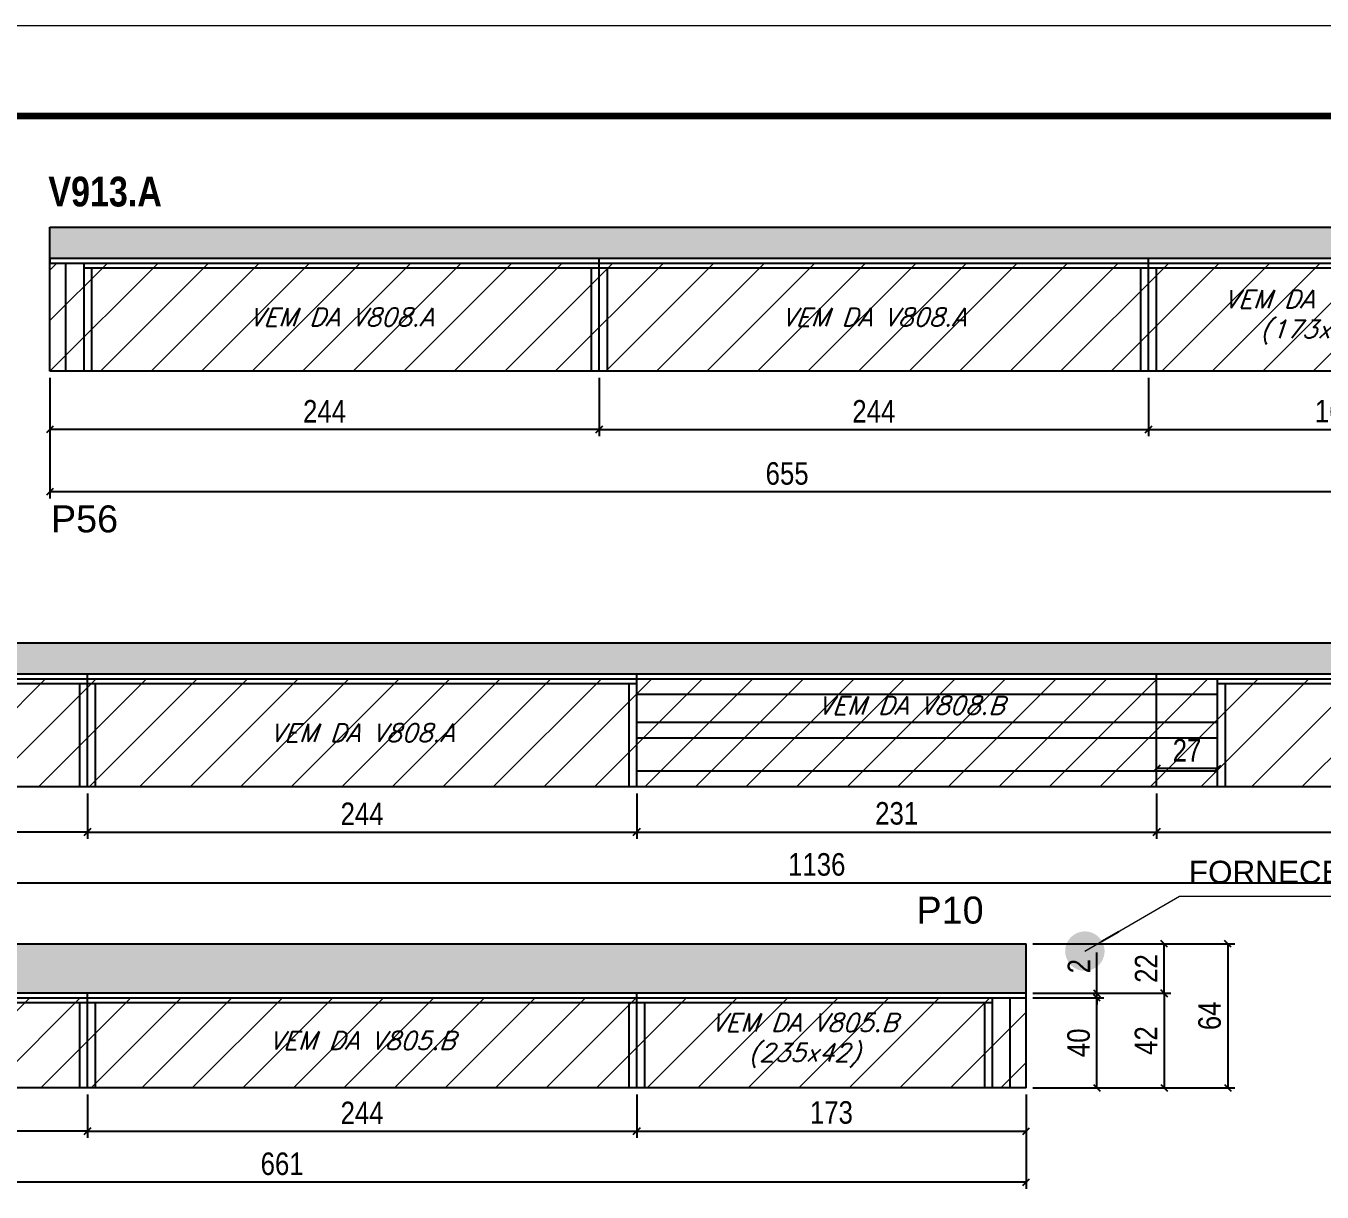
# Model space of a CAD drawing. Extents: x 3309 to 9563, y -2522 to 14608.
# Drawn here: x 8420 to 8996, y 11793 to 12311 of the extents above; entities that cross this region are included whole.
import ezdxf

# ---------------------------------------------------------------- set-up
doc = ezdxf.new("R2010")
doc.units = 0
doc.linetypes.add('DASHED', pattern=[0.75, 0.5, -0.25])
for name, color, linetype in [('5', 5, 'Continuous'), ('COTA', 241, 'Continuous'), ('NOMENCLATURA', 7, 'Continuous'), ('Painéis', 200, 'Continuous'), ('SARR_2.2x7', 40, 'Continuous'), ('SARR_3.5x7', 81, 'Continuous'), ('texto', 7, 'Continuous')]:
    doc.layers.add(name, color=color, linetype=linetype)
for name, color, linetype, lineweight in [('CARIMBO', 255, 'Continuous', 9), ('Folhas', 255, 'Continuous', 9), ('Hachura', 251, 'Continuous', 9), ('SARRAFO DE PRESSAO', 251, 'DASHED', 9)]:
    doc.layers.add(name, color=color, linetype=linetype, lineweight=lineweight)
doc.styles.add('ARIAL', font='arial.ttf')
doc.styles.add('COTA TECNICA', font='techl___.ttf', dxfattribs={"height": 10})
doc.styles.add('Romans', font='romans.shx')
doc.styles.get("Standard").update_dxf_attribs({"font": 'arial.ttf'})
doc.styles.add('TECNICA', font='techb___.ttf', dxfattribs={"height": 10})
doc.dimstyles.new('3x', dxfattribs={"dimtxt": 10, "dimasz": 5, "dimexe": 7, "dimexo": 5, "dimgap": 4, "dimtad": 1, "dimdec": 4, "dimlfac": 0.333333, "dimdsep": 46, "dimtxsty": 'Standard', "dimblk": 'DOT', "dimcen": 0.09, "dimclrd": 1, "dimclre": 1, "dimclrt": 2, "dimadec": 0, "dimazin": 2, "dimtfac": 1, "dimtdec": 4, "dimtmove": 0, "dimatfit": 3, "dimldrblk": 'DOT', "dimfxl": 1, "dimtolj": 1, "dimtzin": 0, "dimlwd": 9, "dimlwe": 9, "dimarcsym": 0})
doc.dimstyles.new('PAINEL', dxfattribs={"dimtxt": 10, "dimasz": 3, "dimexe": 3, "dimexo": 3, "dimgap": 3, "dimtad": 1, "dimdec": 1, "dimzin": 12, "dimdsep": 46, "dimtxsty": 'COTA TECNICA', "dimblk1": 'OBLIQUE', "dimblk2": 'OBLIQUE', "dimsah": 1, "dimcen": 0.9, "dimclrd": 4, "dimclre": 4, "dimclrt": 240, "dimadec": 1, "dimazin": 3, "dimtfac": 1, "dimtdec": 1, "dimtmove": 0, "dimatfit": 3, "dimfxl": 1, "dimtolj": 1, "dimtzin": 12, "dimarcsym": 0})

# ---------------------------------------------------------------- blocks, each defined once
blk = doc.blocks.new('9999999999')
at = {"layer": 'Folhas'}
blk.add_lwpolyline([(98138.98, 34190.21), (99623.98, 34190.21), (99623.98, 35240.21), (98138.98, 35240.21)], close=True, dxfattribs=at)
at = {"layer": 'Folhas', "color": 30, "const_width": 3}
blk.add_lwpolyline([(98213.98, 34230.21), (99583.98, 34230.21), (99583.98, 35200.21), (98213.98, 35200.21)], close=True, dxfattribs=at)
blk = doc.blocks.new('_Oblique')
at = {"color": 0, "linetype": 'ByBlock', "lineweight": -2}
blk.add_line((-0.5, -0.5), (0.5, 0.5), dxfattribs=at)
blk = doc.blocks.new('*D1497')
at = {"layer": 'COTA', "color": 4, "linetype": 'ByBlock', "lineweight": -2, "transparency": 16777216}
for p, q in [((8430.51, 12154.32), (8430.51, 12128.41)), ((8674.51, 12154.32), (8674.51, 12128.41)), ((8674.51, 12131.41), (8430.51, 12131.41))]:
    blk.add_line(p, q, dxfattribs=at)
at = {"layer": 'Defpoints', "color": 0, "linetype": 'ByBlock', "transparency": 16777216}
for p in [(8430.51, 12157.32), (8674.51, 12157.32), (8430.51, 12131.41)]:
    blk.add_point(p, dxfattribs=at)
at = {"layer": 'COTA', "color": 4, "linetype": 'ByBlock', "lineweight": -2, "transparency": 16777216, "xscale": 3, "yscale": 3, "zscale": 3, "rotation": 180}
blk.add_blockref('_Oblique', (8430.51, 12131.41), dxfattribs=at)
at = {"layer": 'COTA', "color": 4, "linetype": 'ByBlock', "lineweight": -2, "transparency": 16777216, "xscale": 3, "yscale": 3, "zscale": 3}
blk.add_blockref('_Oblique', (8674.51, 12131.41), dxfattribs=at)
at = {"layer": 'COTA', "color": 240, "linetype": 'ByBlock', "transparency": 16777216, "insert": (8552.51, 12139.48), "char_height": 10, "attachment_point": 5, "style": 'COTA TECNICA'}
blk.add_mtext('\\A1;244', dxfattribs=at)
blk = doc.blocks.new('*D1500')
at = {"layer": 'COTA', "color": 4, "linetype": 'ByBlock', "lineweight": -2, "transparency": 16777216}
for p, q in [((8430.51, 12154.32), (8430.51, 12100.7)), ((9085.51, 12154.32), (9085.51, 12100.7)), ((9085.51, 12103.7), (8430.51, 12103.7))]:
    blk.add_line(p, q, dxfattribs=at)
at = {"layer": 'Defpoints', "color": 0, "linetype": 'ByBlock', "transparency": 16777216}
for p in [(8430.51, 12157.32), (9085.51, 12157.32), (8430.51, 12103.7)]:
    blk.add_point(p, dxfattribs=at)
at = {"layer": 'COTA', "color": 4, "linetype": 'ByBlock', "lineweight": -2, "transparency": 16777216, "xscale": 3, "yscale": 3, "zscale": 3, "rotation": 180}
blk.add_blockref('_Oblique', (8430.51, 12103.7), dxfattribs=at)
at = {"layer": 'COTA', "color": 4, "linetype": 'ByBlock', "lineweight": -2, "transparency": 16777216, "xscale": 3, "yscale": 3, "zscale": 3}
blk.add_blockref('_Oblique', (9085.51, 12103.7), dxfattribs=at)
at = {"layer": 'COTA', "color": 240, "linetype": 'ByBlock', "transparency": 16777216, "insert": (8758.01, 12111.81), "char_height": 10, "attachment_point": 5, "style": 'COTA TECNICA'}
blk.add_mtext('\\A1;655', dxfattribs=at)
blk = doc.blocks.new('*D1498')
at = {"layer": 'COTA', "color": 4, "lineweight": -2, "transparency": 16777216}
for p, q in [((8674.51, 12154.32), (8674.51, 12128.41)), ((8918.51, 12154.32), (8918.51, 12128.41)), ((8674.51, 12131.41), (8918.51, 12131.41))]:
    blk.add_line(p, q, dxfattribs=at)
at = {"layer": 'Defpoints', "color": 0, "transparency": 16777216}
for p in [(8674.51, 12157.32, 0), (8918.51, 12157.32, 0), (8918.51, 12131.41)]:
    blk.add_point(p, dxfattribs=at)
at = {"layer": 'COTA', "color": 4, "lineweight": -2, "transparency": 16777216, "xscale": 3, "yscale": 3, "zscale": 3, "rotation": 180}
blk.add_blockref('_Oblique', (8674.51, 12131.41), dxfattribs=at)
at = {"layer": 'COTA', "color": 4, "lineweight": -2, "transparency": 16777216, "xscale": 3, "yscale": 3, "zscale": 3}
blk.add_blockref('_Oblique', (8918.51, 12131.41), dxfattribs=at)
at = {"layer": 'COTA', "color": 240, "transparency": 16777216, "insert": (8796.51, 12139.48), "char_height": 10, "attachment_point": 5, "style": 'COTA TECNICA'}
blk.add_mtext('\\A1;244', dxfattribs=at)
blk = doc.blocks.new('*D1501')
at = {"layer": 'COTA', "color": 4, "lineweight": -2, "transparency": 16777216}
for p, q in [((8918.51, 12154.32), (8918.51, 12128.41)), ((9085.51, 12154.32), (9085.51, 12128.41)), ((8918.51, 12131.41), (9085.51, 12131.41))]:
    blk.add_line(p, q, dxfattribs=at)
at = {"layer": 'Defpoints', "color": 0, "transparency": 16777216}
for p in [(8918.51, 12157.32, 0), (9085.51, 12157.32, 0), (9085.51, 12131.41)]:
    blk.add_point(p, dxfattribs=at)
at = {"layer": 'COTA', "color": 4, "lineweight": -2, "transparency": 16777216, "xscale": 3, "yscale": 3, "zscale": 3, "rotation": 180}
blk.add_blockref('_Oblique', (8918.51, 12131.41), dxfattribs=at)
at = {"layer": 'COTA', "color": 4, "lineweight": -2, "transparency": 16777216, "xscale": 3, "yscale": 3, "zscale": 3}
blk.add_blockref('_Oblique', (9085.51, 12131.41), dxfattribs=at)
at = {"layer": 'COTA', "color": 240, "transparency": 16777216, "insert": (9002.01, 12139.51), "char_height": 10, "attachment_point": 5, "style": 'COTA TECNICA'}
blk.add_mtext('\\A1;167', dxfattribs=at)
blk = doc.blocks.new('*D1504')
at = {"layer": 'COTA', "color": 4, "linetype": 'ByBlock', "lineweight": -2, "transparency": 16777216}
for p, q in [((8203.17, 11969.63), (8203.17, 11949.57)), ((8447.17, 11969.63), (8447.17, 11949.57)), ((8447.17, 11952.57), (8203.17, 11952.57))]:
    blk.add_line(p, q, dxfattribs=at)
at = {"layer": 'Defpoints', "color": 0, "linetype": 'ByBlock', "transparency": 16777216}
for p in [(8203.17, 11972.63), (8447.17, 11972.63), (8203.17, 11952.57)]:
    blk.add_point(p, dxfattribs=at)
at = {"layer": 'COTA', "color": 4, "linetype": 'ByBlock', "lineweight": -2, "transparency": 16777216, "xscale": 3, "yscale": 3, "zscale": 3, "rotation": 180}
blk.add_blockref('_Oblique', (8203.17, 11952.57), dxfattribs=at)
at = {"layer": 'COTA', "color": 4, "linetype": 'ByBlock', "lineweight": -2, "transparency": 16777216, "xscale": 3, "yscale": 3, "zscale": 3}
blk.add_blockref('_Oblique', (8447.17, 11952.57), dxfattribs=at)
at = {"layer": 'COTA', "color": 240, "linetype": 'ByBlock', "transparency": 16777216, "insert": (8325.17, 11960.65), "char_height": 10, "attachment_point": 5, "style": 'COTA TECNICA'}
blk.add_mtext('\\A1;244', dxfattribs=at)
blk = doc.blocks.new('*D1506')
at = {"layer": 'COTA', "color": 4, "linetype": 'ByBlock', "lineweight": -2, "transparency": 16777216}
for p, q in [((8203.17, 11969.63), (8203.17, 11926.89)), ((9339.17, 11969.63), (9339.17, 11926.89)), ((9339.17, 11929.89), (8203.17, 11929.89))]:
    blk.add_line(p, q, dxfattribs=at)
at = {"layer": 'Defpoints', "color": 0, "linetype": 'ByBlock', "transparency": 16777216}
for p in [(8203.17, 11972.63), (9339.17, 11972.63), (8203.17, 11929.89)]:
    blk.add_point(p, dxfattribs=at)
at = {"layer": 'COTA', "color": 4, "linetype": 'ByBlock', "lineweight": -2, "transparency": 16777216, "xscale": 3, "yscale": 3, "zscale": 3, "rotation": 180}
blk.add_blockref('_Oblique', (8203.17, 11929.89), dxfattribs=at)
at = {"layer": 'COTA', "color": 4, "linetype": 'ByBlock', "lineweight": -2, "transparency": 16777216, "xscale": 3, "yscale": 3, "zscale": 3}
blk.add_blockref('_Oblique', (9339.17, 11929.89), dxfattribs=at)
at = {"layer": 'COTA', "color": 240, "linetype": 'ByBlock', "transparency": 16777216, "insert": (8771.17, 11938.11), "char_height": 10, "attachment_point": 5, "style": 'COTA TECNICA'}
blk.add_mtext('\\A1;1136', dxfattribs=at)
blk = doc.blocks.new('*D1507')
at = {"layer": 'COTA', "color": 4, "lineweight": -2, "transparency": 16777216}
for p, q in [((8447.17, 11969.63), (8447.17, 11949.57)), ((8691.17, 11969.63), (8691.17, 11949.57)), ((8447.17, 11952.57), (8691.17, 11952.57))]:
    blk.add_line(p, q, dxfattribs=at)
at = {"layer": 'Defpoints', "color": 0, "transparency": 16777216}
for p in [(8447.17, 11972.63, 0), (8691.17, 11972.63, 0), (8691.17, 11952.57)]:
    blk.add_point(p, dxfattribs=at)
at = {"layer": 'COTA', "color": 4, "lineweight": -2, "transparency": 16777216, "xscale": 3, "yscale": 3, "zscale": 3, "rotation": 180}
blk.add_blockref('_Oblique', (8447.17, 11952.57), dxfattribs=at)
at = {"layer": 'COTA', "color": 4, "lineweight": -2, "transparency": 16777216, "xscale": 3, "yscale": 3, "zscale": 3}
blk.add_blockref('_Oblique', (8691.17, 11952.57), dxfattribs=at)
at = {"layer": 'COTA', "color": 240, "transparency": 16777216, "insert": (8569.17, 11960.65), "char_height": 10, "attachment_point": 5, "style": 'COTA TECNICA'}
blk.add_mtext('\\A1;244', dxfattribs=at)
blk = doc.blocks.new('*D1508')
at = {"layer": 'COTA', "color": 4, "lineweight": -2, "transparency": 16777216}
for p, q in [((8922.17, 11969.63), (8922.17, 11949.57)), ((9166.17, 11969.63), (9166.17, 11949.57)), ((8922.17, 11952.57), (9166.17, 11952.57))]:
    blk.add_line(p, q, dxfattribs=at)
at = {"layer": 'Defpoints', "color": 0, "transparency": 16777216}
for p in [(8922.17, 11972.63, 0), (9166.17, 11972.63, 0), (9166.17, 11952.57)]:
    blk.add_point(p, dxfattribs=at)
at = {"layer": 'COTA', "color": 4, "lineweight": -2, "transparency": 16777216, "xscale": 3, "yscale": 3, "zscale": 3, "rotation": 180}
blk.add_blockref('_Oblique', (8922.17, 11952.57), dxfattribs=at)
at = {"layer": 'COTA', "color": 4, "lineweight": -2, "transparency": 16777216, "xscale": 3, "yscale": 3, "zscale": 3}
blk.add_blockref('_Oblique', (9166.17, 11952.57), dxfattribs=at)
at = {"layer": 'COTA', "color": 240, "transparency": 16777216, "insert": (9044.17, 11960.65), "char_height": 10, "attachment_point": 5, "style": 'COTA TECNICA'}
blk.add_mtext('\\A1;244', dxfattribs=at)
blk = doc.blocks.new('*D1509')
at = {"layer": 'COTA', "color": 4, "lineweight": -2, "transparency": 16777216}
for p, q in [((8691.17, 11969.63), (8691.17, 11949.57)), ((8922.17, 11969.63), (8922.17, 11949.57)), ((8691.17, 11952.57), (8922.17, 11952.57))]:
    blk.add_line(p, q, dxfattribs=at)
at = {"layer": 'Defpoints', "color": 0, "transparency": 16777216}
for p in [(8691.17, 11972.63, 0), (8922.17, 11972.63, 0), (8922.17, 11952.57)]:
    blk.add_point(p, dxfattribs=at)
at = {"layer": 'COTA', "color": 4, "lineweight": -2, "transparency": 16777216, "xscale": 3, "yscale": 3, "zscale": 3, "rotation": 180}
blk.add_blockref('_Oblique', (8691.17, 11952.57), dxfattribs=at)
at = {"layer": 'COTA', "color": 4, "lineweight": -2, "transparency": 16777216, "xscale": 3, "yscale": 3, "zscale": 3}
blk.add_blockref('_Oblique', (8922.17, 11952.57), dxfattribs=at)
at = {"layer": 'COTA', "color": 240, "transparency": 16777216, "insert": (8806.67, 11960.79), "char_height": 10, "attachment_point": 5, "style": 'COTA TECNICA'}
blk.add_mtext('\\A1;231', dxfattribs=at)
blk = doc.blocks.new('*D1510')
at = {"layer": 'COTA', "color": 4, "lineweight": -2, "transparency": 16777216}
for p, q in [((8922.17, 11982.63), (8922.17, 11983.8)), ((8949.17, 11982.63), (8949.17, 11983.8)), ((8949.17, 11980.8), (8922.17, 11980.8))]:
    blk.add_line(p, q, dxfattribs=at)
at = {"layer": 'Defpoints', "color": 0, "transparency": 16777216}
for p in [(8922.17, 11980.8), (8922.17, 11979.63, 0), (8949.17, 11979.63, 0)]:
    blk.add_point(p, dxfattribs=at)
at = {"layer": 'COTA', "color": 4, "lineweight": -2, "transparency": 16777216, "xscale": 3, "yscale": 3, "zscale": 3, "rotation": 180}
blk.add_blockref('_Oblique', (8922.17, 11980.8), dxfattribs=at)
at = {"layer": 'COTA', "color": 4, "lineweight": -2, "transparency": 16777216, "xscale": 3, "yscale": 3, "zscale": 3}
blk.add_blockref('_Oblique', (8949.17, 11980.8), dxfattribs=at)
at = {"layer": 'COTA', "color": 240, "transparency": 16777216, "insert": (8935.67, 11988.87), "char_height": 10, "attachment_point": 5, "style": 'COTA TECNICA'}
blk.add_mtext('\\A1;27', dxfattribs=at)
blk = doc.blocks.new('*D1511')
at = {"layer": 'COTA', "color": 4, "linetype": 'ByBlock', "lineweight": -2, "transparency": 16777216}
for p, q in [((8203.17, 11835.91), (8203.17, 11816.69)), ((8447.17, 11835.91), (8447.17, 11816.69)), ((8447.17, 11819.69), (8203.17, 11819.69))]:
    blk.add_line(p, q, dxfattribs=at)
at = {"layer": 'Defpoints', "color": 0, "linetype": 'ByBlock', "transparency": 16777216}
for p in [(8203.17, 11838.91), (8447.17, 11838.91), (8203.17, 11819.69)]:
    blk.add_point(p, dxfattribs=at)
at = {"layer": 'COTA', "color": 4, "linetype": 'ByBlock', "lineweight": -2, "transparency": 16777216, "xscale": 3, "yscale": 3, "zscale": 3, "rotation": 180}
blk.add_blockref('_Oblique', (8203.17, 11819.69), dxfattribs=at)
at = {"layer": 'COTA', "color": 4, "linetype": 'ByBlock', "lineweight": -2, "transparency": 16777216, "xscale": 3, "yscale": 3, "zscale": 3}
blk.add_blockref('_Oblique', (8447.17, 11819.69), dxfattribs=at)
at = {"layer": 'COTA', "color": 240, "linetype": 'ByBlock', "transparency": 16777216, "insert": (8325.17, 11827.77), "char_height": 10, "attachment_point": 5, "style": 'COTA TECNICA'}
blk.add_mtext('\\A1;244', dxfattribs=at)
blk = doc.blocks.new('*D1514')
at = {"layer": 'COTA', "color": 4, "linetype": 'ByBlock', "lineweight": -2, "transparency": 16777216}
for p, q in [((8203.17, 11835.91), (8203.17, 11794.01)), ((8864.17, 11835.91), (8864.17, 11794.01)), ((8864.17, 11797.01), (8203.17, 11797.01))]:
    blk.add_line(p, q, dxfattribs=at)
at = {"layer": 'Defpoints', "color": 0, "linetype": 'ByBlock', "transparency": 16777216}
for p in [(8203.17, 11838.91), (8864.17, 11838.91), (8203.17, 11797.01)]:
    blk.add_point(p, dxfattribs=at)
at = {"layer": 'COTA', "color": 4, "linetype": 'ByBlock', "lineweight": -2, "transparency": 16777216, "xscale": 3, "yscale": 3, "zscale": 3, "rotation": 180}
blk.add_blockref('_Oblique', (8203.17, 11797.01), dxfattribs=at)
at = {"layer": 'COTA', "color": 4, "linetype": 'ByBlock', "lineweight": -2, "transparency": 16777216, "xscale": 3, "yscale": 3, "zscale": 3}
blk.add_blockref('_Oblique', (8864.17, 11797.01), dxfattribs=at)
at = {"layer": 'COTA', "color": 240, "linetype": 'ByBlock', "transparency": 16777216, "insert": (8533.67, 11805.11), "char_height": 10, "attachment_point": 5, "style": 'COTA TECNICA'}
blk.add_mtext('\\A1;661', dxfattribs=at)
blk = doc.blocks.new('*D1512')
at = {"layer": 'COTA', "color": 4, "lineweight": -2, "transparency": 16777216}
for p, q in [((8447.17, 11835.91), (8447.17, 11816.69)), ((8691.17, 11835.91), (8691.17, 11816.69)), ((8447.17, 11819.69), (8691.17, 11819.69))]:
    blk.add_line(p, q, dxfattribs=at)
at = {"layer": 'Defpoints', "color": 0, "transparency": 16777216}
for p in [(8447.17, 11838.91, 0), (8691.17, 11838.91, 0), (8691.17, 11819.69)]:
    blk.add_point(p, dxfattribs=at)
at = {"layer": 'COTA', "color": 4, "lineweight": -2, "transparency": 16777216, "xscale": 3, "yscale": 3, "zscale": 3, "rotation": 180}
blk.add_blockref('_Oblique', (8447.17, 11819.69), dxfattribs=at)
at = {"layer": 'COTA', "color": 4, "lineweight": -2, "transparency": 16777216, "xscale": 3, "yscale": 3, "zscale": 3}
blk.add_blockref('_Oblique', (8691.17, 11819.69), dxfattribs=at)
at = {"layer": 'COTA', "color": 240, "transparency": 16777216, "insert": (8569.17, 11827.77), "char_height": 10, "attachment_point": 5, "style": 'COTA TECNICA'}
blk.add_mtext('\\A1;244', dxfattribs=at)
blk = doc.blocks.new('*D1513')
at = {"layer": 'COTA', "color": 4, "lineweight": -2, "transparency": 16777216}
for p, q in [((8867.17, 11902.91), (8956.85, 11902.91)), ((8953.85, 11902.91), (8953.85, 11838.91)), ((8867.17, 11838.91), (8956.85, 11838.91))]:
    blk.add_line(p, q, dxfattribs=at)
at = {"layer": 'Defpoints', "color": 0, "transparency": 16777216}
for p in [(8864.17, 11902.91, 0), (8864.17, 11838.91, 0), (8953.85, 11838.91)]:
    blk.add_point(p, dxfattribs=at)
at = {"layer": 'COTA', "color": 4, "lineweight": -2, "transparency": 16777216, "xscale": 3, "yscale": 3, "zscale": 3}
for p, rotation in [((8953.85, 11902.91), 90), ((8953.85, 11838.91), 270)]:
    blk.add_blockref('_Oblique', p, dxfattribs=dict(at, rotation=rotation))
at = {"layer": 'COTA', "color": 240, "transparency": 16777216, "insert": (8945.75, 11870.91), "char_height": 10, "attachment_point": 5, "rotation": 90, "style": 'COTA TECNICA'}
blk.add_mtext('\\A1;64', dxfattribs=at)
blk = doc.blocks.new('*D1515')
at = {"layer": 'COTA', "color": 4, "lineweight": -2, "transparency": 16777216}
for p, q in [((8691.17, 11835.91), (8691.17, 11816.69)), ((8864.17, 11835.91), (8864.17, 11816.69)), ((8691.17, 11819.69), (8864.17, 11819.69))]:
    blk.add_line(p, q, dxfattribs=at)
at = {"layer": 'Defpoints', "color": 0, "transparency": 16777216}
for p in [(8691.17, 11838.91, 0), (8864.17, 11838.91, 0), (8864.17, 11819.69)]:
    blk.add_point(p, dxfattribs=at)
at = {"layer": 'COTA', "color": 4, "lineweight": -2, "transparency": 16777216, "xscale": 3, "yscale": 3, "zscale": 3, "rotation": 180}
blk.add_blockref('_Oblique', (8691.17, 11819.69), dxfattribs=at)
at = {"layer": 'COTA', "color": 4, "lineweight": -2, "transparency": 16777216, "xscale": 3, "yscale": 3, "zscale": 3}
blk.add_blockref('_Oblique', (8864.17, 11819.69), dxfattribs=at)
at = {"layer": 'COTA', "color": 240, "transparency": 16777216, "insert": (8777.67, 11827.91), "char_height": 10, "attachment_point": 5, "style": 'COTA TECNICA'}
blk.add_mtext('\\A1;173', dxfattribs=at)
blk = doc.blocks.new('*D1516')
at = {"layer": 'COTA', "color": 4, "lineweight": -2, "transparency": 16777216}
for p, q in [((8867.17, 11880.91), (8928.49, 11880.91)), ((8925.49, 11880.91), (8925.49, 11838.91)), ((8867.17, 11838.91), (8928.49, 11838.91))]:
    blk.add_line(p, q, dxfattribs=at)
at = {"layer": 'Defpoints', "color": 0, "transparency": 16777216}
for p in [(8864.17, 11880.91, 0), (8864.17, 11838.91, 0), (8925.49, 11838.91)]:
    blk.add_point(p, dxfattribs=at)
at = {"layer": 'COTA', "color": 4, "lineweight": -2, "transparency": 16777216, "xscale": 3, "yscale": 3, "zscale": 3}
for p, rotation in [((8925.49, 11880.91), 90), ((8925.49, 11838.91), 270)]:
    blk.add_blockref('_Oblique', p, dxfattribs=dict(at, rotation=rotation))
at = {"layer": 'COTA', "color": 240, "transparency": 16777216, "insert": (8917.42, 11859.91), "char_height": 10, "attachment_point": 5, "rotation": 90, "style": 'COTA TECNICA'}
blk.add_mtext('\\A1;42', dxfattribs=at)
blk = doc.blocks.new('*D1517')
at = {"layer": 'COTA', "color": 4, "lineweight": -2, "transparency": 16777216}
for p, q in [((8867.17, 11902.91), (8928.49, 11902.91)), ((8925.49, 11880.91), (8925.49, 11902.91)), ((8867.17, 11880.91), (8928.49, 11880.91))]:
    blk.add_line(p, q, dxfattribs=at)
at = {"layer": 'Defpoints', "color": 0, "transparency": 16777216}
for p in [(8864.17, 11902.91, 0), (8925.49, 11902.91), (8864.17, 11880.91, 0)]:
    blk.add_point(p, dxfattribs=at)
at = {"layer": 'COTA', "color": 4, "lineweight": -2, "transparency": 16777216, "xscale": 3, "yscale": 3, "zscale": 3}
for p, rotation in [((8925.49, 11902.91), 90), ((8925.49, 11880.91), 270)]:
    blk.add_blockref('_Oblique', p, dxfattribs=dict(at, rotation=rotation))
at = {"layer": 'COTA', "color": 240, "transparency": 16777216, "insert": (8917.49, 11891.91), "char_height": 10, "attachment_point": 5, "rotation": 90, "style": 'COTA TECNICA'}
blk.add_mtext('\\A1;22', dxfattribs=at)
blk = doc.blocks.new('*D2551')
at = {"layer": 'COTA', "color": 4, "lineweight": -2, "transparency": 16777216}
for p, q in [((8867.17, 11878.91), (8898.65, 11878.91)), ((8895.65, 11838.91), (8895.65, 11878.91)), ((8867.17, 11838.91), (8898.65, 11838.91))]:
    blk.add_line(p, q, dxfattribs=at)
at = {"layer": 'Defpoints', "color": 0, "transparency": 16777216}
for p in [(8864.17, 11878.91, 0), (8895.65, 11878.91), (8864.17, 11838.91, 0)]:
    blk.add_point(p, dxfattribs=at)
at = {"layer": 'COTA', "color": 4, "lineweight": -2, "transparency": 16777216, "xscale": 3, "yscale": 3, "zscale": 3}
for p, rotation in [((8895.65, 11878.91), 90), ((8895.65, 11838.91), 270)]:
    blk.add_blockref('_Oblique', p, dxfattribs=dict(at, rotation=rotation))
at = {"layer": 'COTA', "color": 240, "transparency": 16777216, "insert": (8887.54, 11858.91), "char_height": 10, "attachment_point": 5, "rotation": 90, "style": 'COTA TECNICA'}
blk.add_mtext('\\A1;40', dxfattribs=at)
blk = doc.blocks.new('*D2552')
at = {"layer": 'COTA', "color": 4, "lineweight": -2, "transparency": 16777216}
for p, q in [((8895.65, 11880.91), (8895.65, 11899.02)), ((8867.17, 11880.91), (8898.65, 11880.91)), ((8895.65, 11878.91), (8895.65, 11880.91)), ((8867.17, 11878.91), (8898.65, 11878.91)), ((8895.65, 11878.91), (8895.65, 11875.91))]:
    blk.add_line(p, q, dxfattribs=at)
at = {"layer": 'Defpoints', "color": 0, "transparency": 16777216}
for p in [(8864.17, 11880.91, 0), (8895.65, 11880.91), (8864.17, 11878.91, 0)]:
    blk.add_point(p, dxfattribs=at)
at = {"layer": 'COTA', "color": 4, "lineweight": -2, "transparency": 16777216, "xscale": 3, "yscale": 3, "zscale": 3}
for p, rotation in [((8895.65, 11880.91), 270), ((8895.65, 11878.91), 90)]:
    blk.add_blockref('_Oblique', p, dxfattribs=dict(at, rotation=rotation))
at = {"layer": 'COTA', "color": 240, "transparency": 16777216, "insert": (8887.65, 11892.96), "char_height": 10, "attachment_point": 5, "rotation": 90, "style": 'COTA TECNICA'}
blk.add_mtext('\\A1;2', dxfattribs=at)
blk = doc.blocks.new('_Dot')
at = {"color": 0, "linetype": 'ByBlock', "lineweight": -2}
blk.add_line((-0.5, 0), (-1, 0), dxfattribs=at)
at = {"color": 0, "linetype": 'ByBlock', "const_width": 0.5}
blk.add_lwpolyline([(-0.25, 0, 1), (0.25, 0, 1)], format="xyb", close=True, dxfattribs=at)

msp = doc.modelspace()

# ---------------------------------------------------------------- hatches: boundary and pattern name
at = {"layer": 'COTA'}
h = msp.add_hatch(dxfattribs=at)
h.set_pattern_fill('AR-CONC', color=256, scale=0.03)
h.set_pattern_definition([(50, (1503.772, -1054.6826), (5.4655401, -0.4781726), [0.5715, -6.2865]), (355, (1503.772, -1054.6826), (-1.0573026, 5.7317054), [0.4572, -5.0292175]), (100.451445, (1504.2273, -1054.7224), (4.4082374, 5.2535326), [0.4857003, -5.3427073]), (46.1842, (1503.772, -1053.1586), (8.1323712, -1.2612698), [0.85725, -9.42975]), (96.63556, (1504.4495, -1053.264), (7.122124, 7.4227837), [0.7285507, -8.0140682]), (351.18415, (1503.772, -1053.1586), (7.122124, 7.4227837), [0.685799, -7.543792]), (21, (1504.534, -1053.5396), (4.5484317, -3.067956), [0.5715, -6.2865]), (326, (1504.534, -1053.5396), (1.8540609, 5.525639), [0.4572, -5.0292]), (71.451445, (1504.913, -1053.795), (6.4024926, 2.457683), [0.4857003, -5.3426981]), (37.5, (1503.7719, -1054.6826), (0.0926581, 2.53665117), [0, -4.96824, 0, -5.1054, 0, -5.04825]), (7.5, (1503.7719, -1054.6826), (2.00458988, 3.00541724), [0, -2.91084, 0, -4.85394, 0, -1.92405]), (327.5, (1502.0726, -1054.6826), (4.06771786, -0.17186232), [0, -1.905, 0, -5.9436, 0, -7.8867]), (317.5, (1501.3106, -1054.6826), (4.44387544, 0.7627947), [0, -2.4765, 0, -3.94716, 0, -5.6007])])
h.paths.add_polyline_path([(9085.51, 12207.32), (9085.51, 12221.32), (8430.51, 12221.32), (8430.51, 12207.32)])
h = msp.add_hatch(dxfattribs=at)
h.set_pattern_fill('AR-CONC', color=256, scale=0.03)
h.set_pattern_definition([(50, (1276.4263, -1239.377), (5.4655401, -0.4781726), [0.5715, -6.2865]), (355, (1276.4263, -1239.377), (-1.0573026, 5.7317054), [0.4572, -5.0292175]), (100.451445, (1276.882, -1239.417), (4.4082374, 5.2535326), [0.4857003, -5.3427073]), (46.1842, (1276.4263, -1237.853), (8.1323712, -1.2612698), [0.85725, -9.42975]), (96.63556, (1277.104, -1237.958), (7.122124, 7.4227837), [0.7285507, -8.0140682]), (351.18415, (1276.426, -1237.853), (7.122124, 7.4227837), [0.685799, -7.543792]), (21, (1277.1883, -1238.234), (4.5484317, -3.067956), [0.5715, -6.2865]), (326, (1277.1883, -1238.234), (1.8540609, 5.525639), [0.4572, -5.0292]), (71.451445, (1277.5674, -1238.49), (6.4024926, 2.457683), [0.4857003, -5.3426981]), (37.5, (1276.4263, -1239.3771), (0.0926581, 2.53665117), [0, -4.96824, 0, -5.1054, 0, -5.04825]), (7.5, (1276.4263, -1239.377), (2.00458988, 3.00541724), [0, -2.91084, 0, -4.85394, 0, -1.92405]), (327.5, (1274.727, -1239.3771), (4.06771786, -0.17186232), [0, -1.905, 0, -5.9436, 0, -7.8867]), (317.5, (1273.965, -1239.377), (4.44387544, 0.7627947), [0, -2.4765, 0, -3.94716, 0, -5.6007])])
h.paths.add_polyline_path([(8203.17, 12036.63), (8203.17, 12022.63), (9339.17, 12022.63), (9339.17, 12036.63)])
h = msp.add_hatch(dxfattribs=at)
h.set_pattern_fill('AR-CONC', color=256, scale=0.03)
h.set_pattern_definition([(50, (1276.4263, -1379.0973), (5.4655401, -0.4781726), [0.5715, -6.2865]), (355, (1276.4263, -1379.0973), (-1.0573026, 5.7317054), [0.4572, -5.0292175]), (100.451445, (1276.882, -1379.137), (4.4082374, 5.2535326), [0.4857003, -5.3427073]), (46.1842, (1276.4263, -1377.573), (8.1323712, -1.2612698), [0.85725, -9.42975]), (96.63556, (1277.104, -1377.6784), (7.122124, 7.4227837), [0.7285507, -8.0140682]), (351.18415, (1276.426, -1377.573), (7.122124, 7.4227837), [0.685799, -7.543792]), (21, (1277.1883, -1377.9543), (4.5484317, -3.067956), [0.5715, -6.2865]), (326, (1277.1883, -1377.9543), (1.8540609, 5.525639), [0.4572, -5.0292]), (71.451445, (1277.5674, -1378.21), (6.4024926, 2.457683), [0.4857003, -5.3426981]), (37.5, (1276.4263, -1379.0973), (0.0926581, 2.53665117), [0, -4.96824, 0, -5.1054, 0, -5.04825]), (7.5, (1276.4263, -1379.0973), (2.00458988, 3.00541724), [0, -2.91084, 0, -4.85394, 0, -1.92405]), (327.5, (1274.727, -1379.0973), (4.06771786, -0.17186232), [0, -1.905, 0, -5.9436, 0, -7.8867]), (317.5, (1273.965, -1379.0973), (4.44387544, 0.7627947), [0, -2.4765, 0, -3.94716, 0, -5.6007])])
h.paths.add_polyline_path([(8864.17, 11880.91), (8864.17, 11902.91), (8203.17, 11902.91), (8203.17, 11880.91)])
at = {"layer": 'Hachura'}
h = msp.add_hatch(dxfattribs=at)
h.set_pattern_fill('ANSI31', color=256, scale=5)
h.paths.add_polyline_path([(8674.51, 12205.32), (8430.51, 12205.32), (8430.51, 12157.32), (8674.51, 12157.32)])
h.paths.add_polyline_path([(8918.51, 12205.32), (8674.51, 12205.32), (8674.51, 12157.32), (8918.51, 12157.32)])
h.paths.add_polyline_path([(9085.51, 12205.32), (8918.51, 12205.32), (8918.51, 12157.32), (9085.51, 12157.32)])
h = msp.add_hatch(dxfattribs=at)
h.set_pattern_fill('ANSI31', color=256, scale=5)
h.paths.add_polyline_path([(8447.17, 12020.63), (8203.17, 12020.63), (8203.17, 11972.63), (8447.17, 11972.63)])
h.paths.add_polyline_path([(8691.17, 12020.63), (8447.17, 12020.63), (8447.17, 11972.63), (8691.17, 11972.63)])
h.paths.add_polyline_path([(8922.17, 12020.63), (8691.17, 12020.63), (8691.17, 11972.63), (8922.17, 11972.63)])
h.paths.add_polyline_path([(9166.17, 12020.63), (8922.17, 12020.63), (8922.17, 11972.63), (9166.17, 11972.63)])
h.paths.add_polyline_path([(9339.17, 12020.63), (9166.17, 12020.63), (9166.17, 11972.63), (9339.17, 11972.63)])
h.paths.add_polyline_path([(8864.17, 11878.91), (8691.17, 11878.91), (8691.17, 11838.91), (8864.17, 11838.91)])
h.paths.add_polyline_path([(8691.17, 11878.91), (8447.17, 11878.91), (8447.17, 11838.91), (8691.17, 11838.91)])
h.paths.add_polyline_path([(8447.17, 11878.91), (8203.17, 11878.91), (8203.17, 11838.91), (8447.17, 11838.91)])
h.paths.add_polyline_path([(8447.17, 11754.05), (8203.17, 11754.05), (8203.17, 11706.05), (8447.17, 11706.05)])
h.paths.add_polyline_path([(8691.17, 11754.05), (8447.17, 11754.05), (8447.17, 11706.05), (8691.17, 11706.05)])
h.paths.add_polyline_path([(8935.17, 11754.05), (8691.17, 11754.05), (8691.17, 11706.05), (8935.17, 11706.05)])
h.paths.add_polyline_path([(9179.17, 11754.05), (8935.17, 11754.05), (8935.17, 11706.05), (9179.17, 11706.05)])
h.paths.add_polyline_path([(9292.67, 11754.05), (9179.17, 11754.05), (9179.17, 11706.05), (9292.67, 11706.05)])
h.paths.add_polyline_path([(9465.67, 11754.05), (9292.67, 11754.05), (9292.67, 11706.05), (9465.67, 11706.05)])
h.paths.add_polyline_path([(8861.17, 11603.37), (8691.17, 11603.37), (8691.17, 11555.37), (8861.17, 11555.37)])
h.paths.add_polyline_path([(8691.17, 11603.37), (8447.17, 11603.37), (8447.17, 11555.37), (8691.17, 11555.37)])
h.paths.add_polyline_path([(8447.17, 11603.37), (8203.17, 11603.37), (8203.17, 11555.37), (8447.17, 11555.37)])

# ---------------------------------------------------------------- linework, layer by layer
at = {"layer": 'COTA'}
for p, q in [((8430.51, 12207.32, 0), (8430.51, 12221.32, 0)), ((8430.51, 12221.32, 0), (9085.51, 12221.32, 0)), ((8203.17, 12036.63, 0), (9339.17, 12036.63, 0)), ((8203.17, 11902.91, 0), (8864.17, 11902.91, 0)), ((8864.17, 11880.91, 0), (8864.17, 11902.91, 0))]:
    msp.add_line(p, q, dxfattribs=at)
at = {"layer": 'Painéis', "linetype": 'ByBlock'}
for p, q in [((9085.51, 12207.32, 0), (8430.51, 12207.32, 0)), ((8430.51, 12157.32, 0), (8430.51, 12207.32, 0)), ((8674.51, 12157.32, 0), (8674.51, 12207.32, 0)), ((8918.51, 12157.32, 0), (8918.51, 12207.32, 0)), ((9085.51, 12157.32, 0), (8430.51, 12157.32, 0)), ((9339.17, 12022.63, 0), (8203.17, 12022.63, 0)), ((8447.17, 11972.63, 0), (8447.17, 12022.63, 0)), ((8691.17, 11972.63, 0), (8691.17, 12022.63, 0)), ((8922.17, 11972.63, 0), (8922.17, 12022.63, 0)), ((9339.17, 11972.63, 0), (8203.17, 11972.63, 0)), ((8864.17, 11880.91, 0), (8203.17, 11880.91, 0)), ((8447.17, 11838.91, 0), (8447.17, 11880.91, 0)), ((8691.17, 11838.91, 0), (8691.17, 11880.91, 0)), ((8864.17, 11838.91, 0), (8864.17, 11880.91, 0)), ((8864.17, 11838.91, 0), (8203.17, 11838.91, 0))]:
    msp.add_line(p, q, dxfattribs=at)
at = {"layer": 'Painéis', "linetype": 'ByBlock', "elevation": 0}
for points in [[(8430.51, 12205.32), (9085.51, 12205.32), (9085.51, 12207.32), (8430.51, 12207.32)], [(8203.17, 12020.63), (9339.17, 12020.63), (9339.17, 12022.63), (8203.17, 12022.63)], [(8203.17, 11878.91), (8864.17, 11878.91), (8864.17, 11880.91), (8203.17, 11880.91)]]:
    msp.add_lwpolyline(points, close=True, dxfattribs=at)
at = {"layer": 'SARR_2.2x7', "linetype": 'Continuous'}
for p, q in [((8437.51, 12157.32, 0), (8437.51, 12205.32, 0)), ((8674.51, 12203.12, 0), (8445.51, 12203.12, 0)), ((8918.51, 12203.12, 0), (8674.51, 12203.12, 0)), ((9070.51, 12203.12, 0), (8918.51, 12203.12, 0)), ((8447.17, 12018.43, 0), (8218.17, 12018.43, 0)), ((8691.17, 12018.43, 0), (8447.17, 12018.43, 0)), ((9166.17, 12018.43, 0), (8949.17, 12018.43, 0)), ((8922.17, 12013.63, 0), (8691.17, 12013.63, 0)), ((8949.17, 12013.63, 0), (8922.17, 12013.63, 0)), ((8922.17, 12001.22, 0), (8691.17, 12001.22, 0)), ((8949.17, 12001.22, 0), (8922.17, 12001.22, 0)), ((8922.17, 11994.22, 0), (8691.17, 11994.22, 0)), ((8949.17, 11994.22, 0), (8922.17, 11994.22, 0)), ((8922.17, 11979.63, 0), (8691.17, 11979.63, 0)), ((8949.17, 11979.63, 0), (8922.17, 11979.63, 0)), ((8447.17, 11876.71, 0), (8218.17, 11876.71, 0)), ((8691.17, 11876.71, 0), (8447.17, 11876.71, 0)), ((8849.17, 11876.71, 0), (8691.17, 11876.71, 0)), ((8857.17, 11838.91, 0), (8857.17, 11878.91, 0))]:
    msp.add_line(p, q, dxfattribs=at)
at = {"layer": 'SARR_3.5x7'}
for p, q in [((8445.51, 12205.32, 0), (8445.51, 12157.32, 0)), ((8449.01, 12203.12, 0), (8449.01, 12157.32, 0)), ((8671.01, 12203.12, 0), (8671.01, 12157.32, 0)), ((8678.01, 12203.12, 0), (8678.01, 12157.32, 0)), ((8915.01, 12203.12, 0), (8915.01, 12157.32, 0)), ((8922.01, 12203.12, 0), (8922.01, 12157.32, 0)), ((8443.67, 12018.43, 0), (8443.67, 11972.63, 0)), ((8450.67, 12018.43, 0), (8450.67, 11972.63, 0)), ((8687.67, 12018.43, 0), (8687.67, 11972.63, 0)), ((8949.17, 11972.63, 0), (8949.17, 12020.63, 0)), ((8952.67, 12018.43, 0), (8952.67, 11972.63, 0)), ((8443.67, 11876.71, 0), (8443.67, 11838.91, 0)), ((8450.67, 11876.71, 0), (8450.67, 11838.91, 0)), ((8687.67, 11876.71, 0), (8687.67, 11838.91, 0)), ((8694.67, 11876.71, 0), (8694.67, 11838.91, 0)), ((8845.67, 11876.71, 0), (8845.67, 11838.91, 0)), ((8849.17, 11878.91, 0), (8849.17, 11838.91, 0))]:
    msp.add_line(p, q, dxfattribs=at)

# ---------------------------------------------------------------- block references
at = {"layer": 'SARRAFO DE PRESSAO', "color": 6, "linetype": 'ByBlock'}
msp.add_blockref('9999999999', (-90061.11, -22929.5), dxfattribs=at)

# ---------------------------------------------------------------- texts
at = {"layer": '5', "linetype": 'Continuous'}
for s, p in [('P56', (8430.96, 12085.69, 0)), ('P10', (8815.49, 11911.88, 0))]:
    msp.add_text(s, height=12, rotation=0.00004, dxfattribs=at).set_placement(p)
at = {"layer": 'CARIMBO', "style": 'ARIAL'}
msp.add_text('FORNECER MOSCA', height=10, dxfattribs=at).set_placement((8936.48, 11929.79))
at = {"layer": 'NOMENCLATURA', "style": 'TECNICA'}
msp.add_text('V913.A', height=13.2, dxfattribs=at).set_placement((8429.8, 12230.51, 0))
at = {"layer": 'texto', "color": 2, "char_height": 8, "attachment_point": 5, "style": 'Romans'}
for s, insert in [('{\\Q19;\\C256;VEM DA V808.A\\P(173x48)}', (8993.01, 12181.32, 0)), ('{\\Q19;\\C256;VEM DA V808.A}', (8560.01, 12181.32, 0)), ('{\\Q19;\\C256;VEM DA V808.A}', (8796.51, 12181.32, 0)), ('{\\Q19;\\C256;VEM DA V808.B}', (8813.17, 12008.83, 0)), ('{\\Q19;\\C256;VEM DA V808.A}', (8569.17, 11996.63, 0)), ('{\\Q19;\\C256;VEM DA V805.B\\P(235x42)}', (8765.67, 11859.91, 0)), ('{\\Q19;\\C256;VEM DA V805.B}', (8569.17, 11859.91, 0))]:
    msp.add_mtext(s, dxfattribs=dict(at, insert=insert))

# ---------------------------------------------------------------- dimensions: what is measured, and where the dimension line sits
at = {"layer": 'COTA', "linetype": 'ByBlock'}
for base, p1, p2, picture, middle in [((8430.51, 12131.41, 0), (8674.51, 12157.32, 0), (8430.51, 12157.32, 0), '*D1497', (8552.51, 12139.48, 0)), ((8203.17, 11952.57, 0), (8447.17, 11972.63, 0), (8203.17, 11972.63, 0), '*D1504', (8325.17, 11960.65, 0)), ((8203.17, 11819.69, 0), (8447.17, 11838.91, 0), (8203.17, 11838.91, 0), '*D1511', (8325.17, 11827.77, 0))]:
    dim = msp.add_linear_dim(base=base, p1=p1, p2=p2, angle=180, dimstyle='PAINEL', override={"dimtmove": 1}, dxfattribs=at)
    dim.commit()
    dim.dimension.update_dxf_attribs({"geometry": picture, "text_midpoint": middle})
for base, p1, p2, picture, middle in [((8430.51, 12103.7, 0), (9085.51, 12157.32, 0), (8430.51, 12157.32, 0), '*D1500', (8758.01, 12111.81, 0)), ((8203.17, 11929.89, 0), (9339.17, 11972.63, 0), (8203.17, 11972.63, 0), '*D1506', (8771.17, 11938.11, 0)), ((8203.17, 11797.01, 0), (8864.17, 11838.91, 0), (8203.17, 11838.91, 0), '*D1514', (8533.67, 11805.11, 0))]:
    dim = msp.add_linear_dim(base=base, p1=p1, p2=p2, angle=180, dimstyle='PAINEL', dxfattribs=at)
    dim.commit()
    dim.dimension.update_dxf_attribs({"geometry": picture, "text_midpoint": middle})
at = {"layer": 'COTA'}
for base, p1, p2, picture, middle in [((8918.51, 12131.41), (8674.51, 12157.32, 0), (8918.51, 12157.32, 0), '*D1498', (8796.51, 12139.48)), ((9085.51, 12131.41), (8918.51, 12157.32, 0), (9085.51, 12157.32, 0), '*D1501', (9002.01, 12139.51)), ((8922.17, 11980.8), (8949.17, 11979.63, 0), (8922.17, 11979.63, 0), '*D1510', (8935.67, 11988.87)), ((8691.17, 11952.57), (8447.17, 11972.63, 0), (8691.17, 11972.63, 0), '*D1507', (8569.17, 11960.65)), ((8922.17, 11952.57), (8691.17, 11972.63, 0), (8922.17, 11972.63, 0), '*D1509', (8806.67, 11960.79)), ((8691.17, 11819.69), (8447.17, 11838.91, 0), (8691.17, 11838.91, 0), '*D1512', (8569.17, 11827.77)), ((8864.17, 11819.69), (8691.17, 11838.91, 0), (8864.17, 11838.91, 0), '*D1515', (8777.67, 11827.91))]:
    dim = msp.add_linear_dim(base=base, p1=p1, p2=p2, dimstyle='PAINEL', dxfattribs=at)
    dim.commit()
    dim.dimension.update_dxf_attribs({"geometry": picture, "text_midpoint": middle})
dim = msp.add_linear_dim(base=(9166.17, 11952.57), p1=(8922.17, 11972.63, 0), p2=(9166.17, 11972.63, 0), dimstyle='PAINEL', override={"dimtmove": 1}, dxfattribs=at)
dim.commit()
dim.dimension.update_dxf_attribs({"geometry": '*D1508', "text_midpoint": (9044.17, 11960.65)})
for base, p1, p2, picture, middle in [((8953.85, 11838.91), (8864.17, 11902.91, 0), (8864.17, 11838.91, 0), '*D1513', (8945.75, 11870.91)), ((8925.49, 11902.91), (8864.17, 11880.91, 0), (8864.17, 11902.91, 0), '*D1517', (8917.49, 11891.91)), ((8895.65, 11880.91), (8864.17, 11878.91, 0), (8864.17, 11880.91, 0), '*D2552', (8887.65, 11892.96)), ((8925.49, 11838.91), (8864.17, 11880.91, 0), (8864.17, 11838.91, 0), '*D1516', (8917.42, 11859.91)), ((8895.65, 11878.91), (8864.17, 11838.91, 0), (8864.17, 11878.91, 0), '*D2551', (8887.54, 11858.91))]:
    dim = msp.add_linear_dim(base=base, p1=p1, p2=p2, angle=90, dimstyle='PAINEL', dxfattribs=at)
    dim.commit()
    dim.dimension.update_dxf_attribs({"geometry": picture, "text_midpoint": middle})

# ---------------------------------------------------------------- leaders
at = {"layer": 'Hachura'}
msp.add_leader([(8890.29, 11899.64), (8932.4, 11924.07), (9079.85, 11924.07)], dimstyle='3x', override={"dimasz": 17.5, "dimgap": 4, "dimtad": 0}, dxfattribs=at)

doc.saveas('drawing.dxf')
